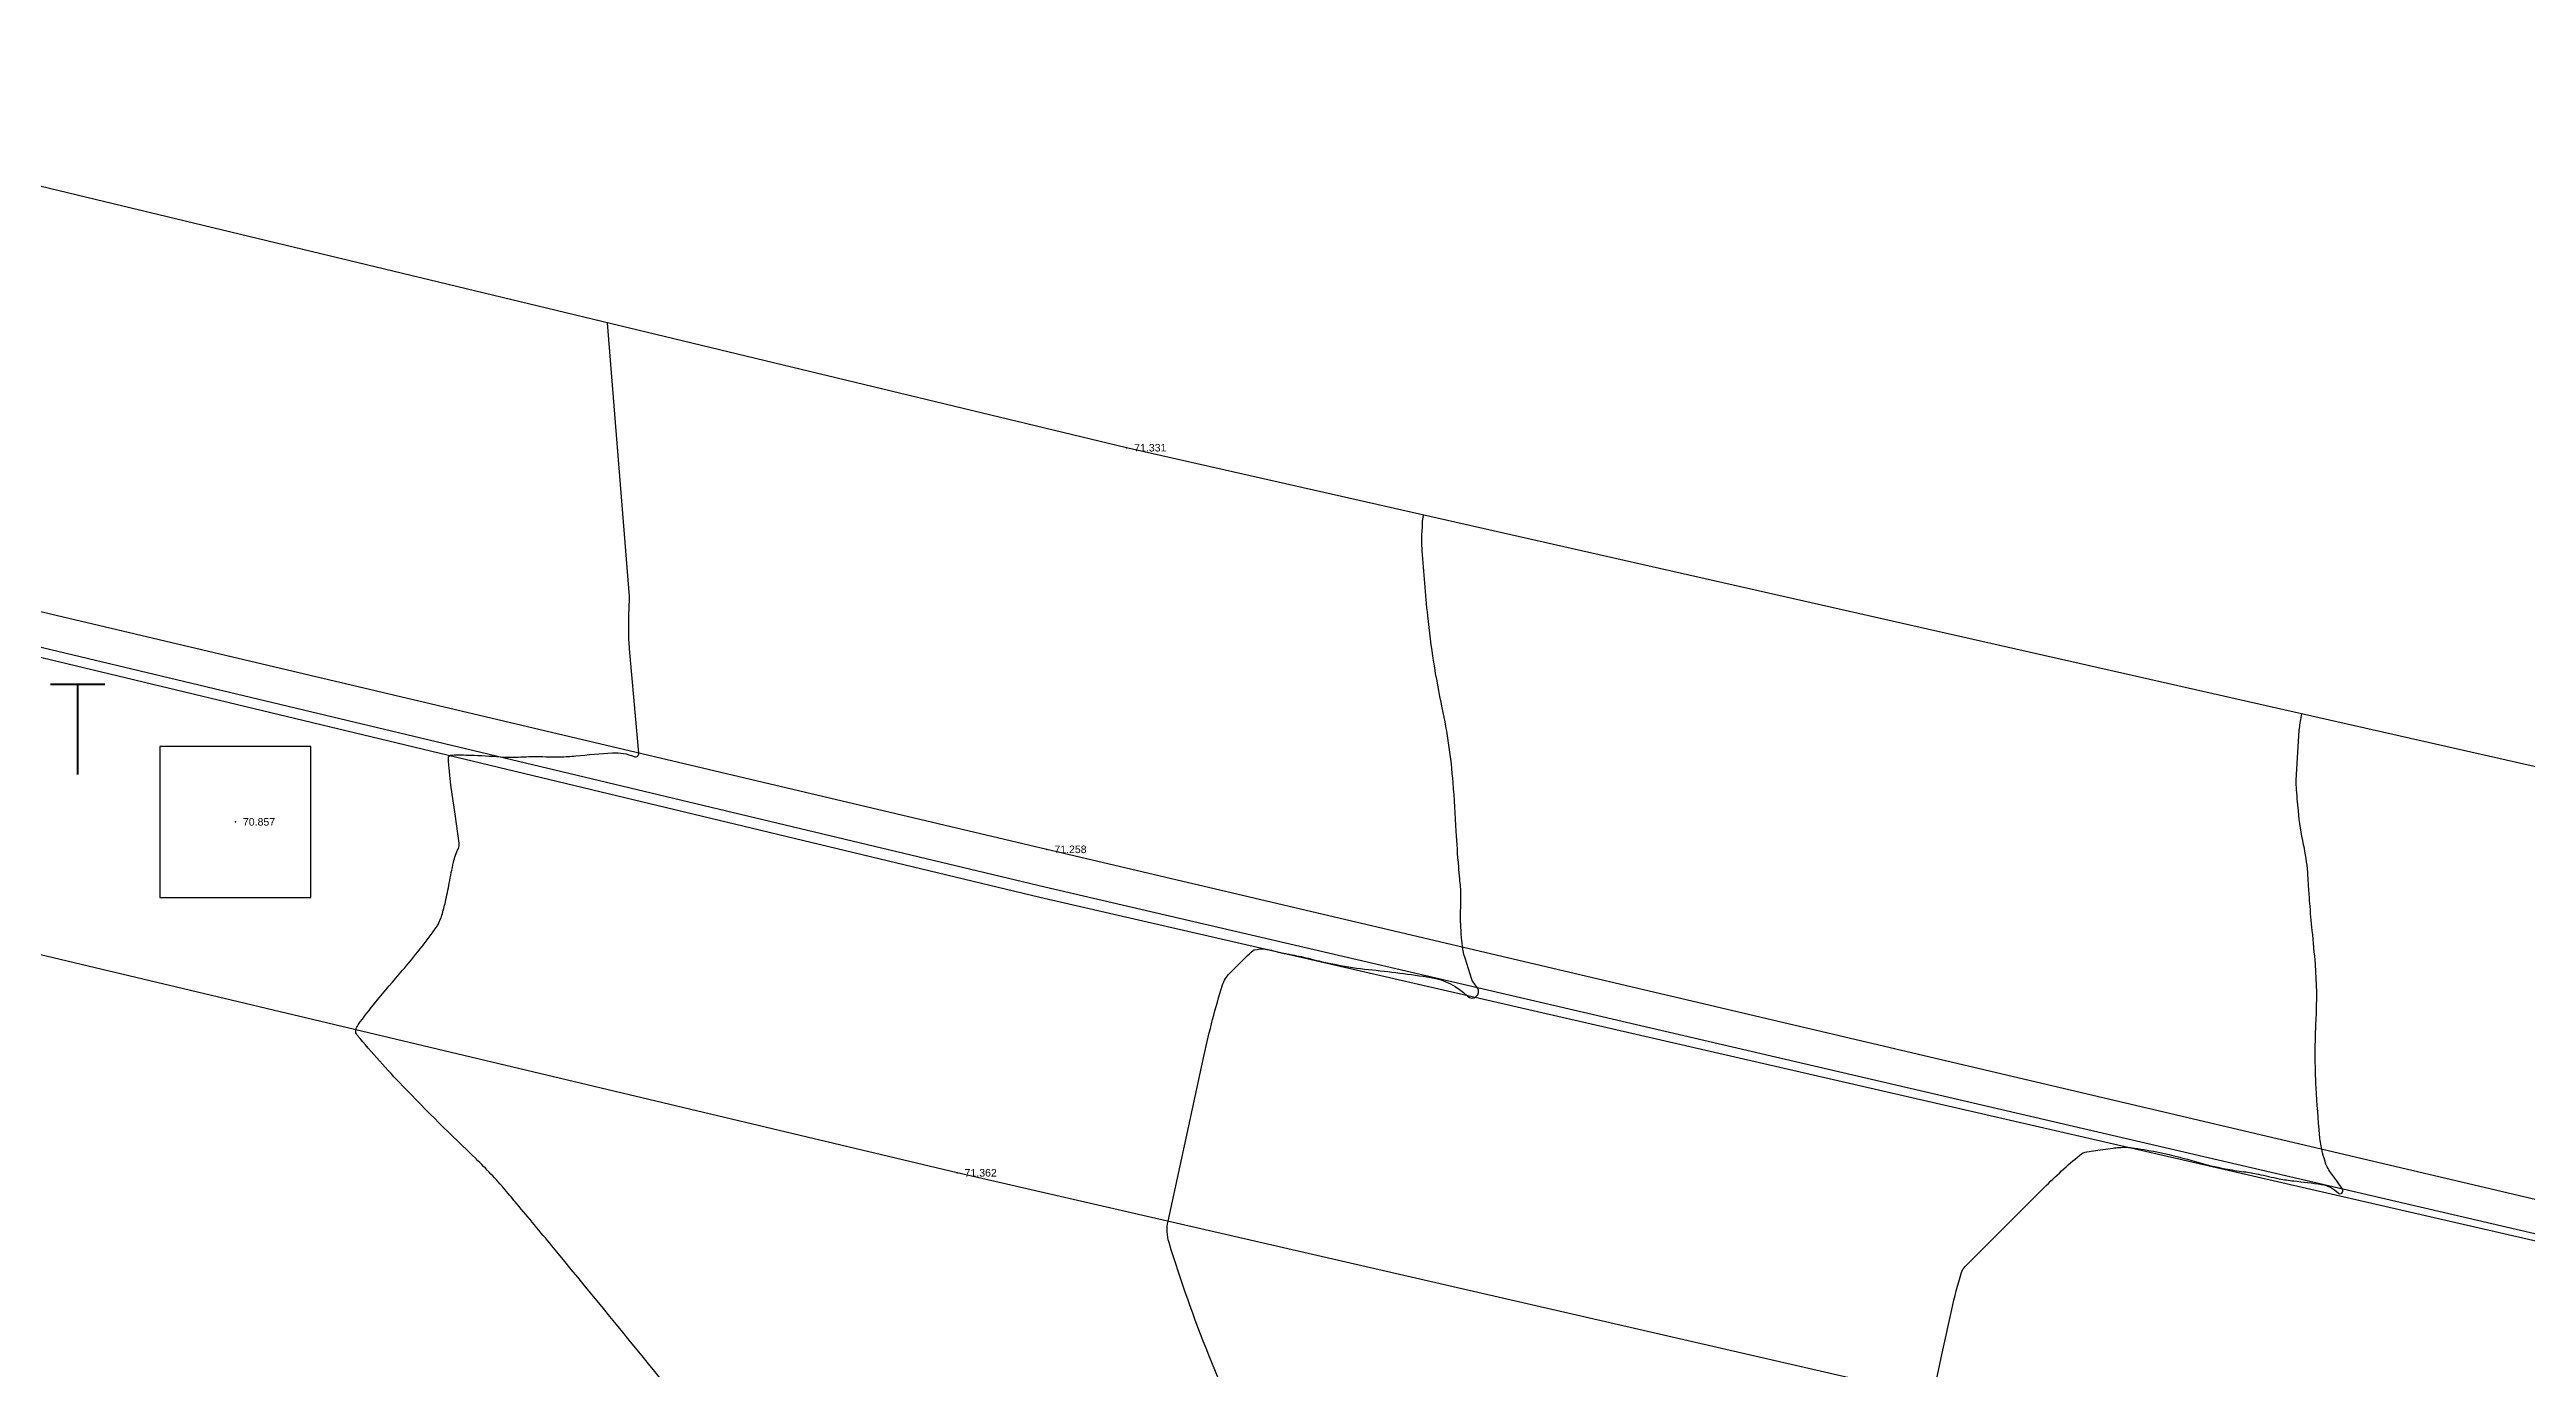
# Model space of a CAD drawing. Header units: millimetres. Extents: x -6.4 to 72.2, y -0.9 to 45.4.
# Drawn here: x 35.96 to 52.38, y 32.26 to 41 of the extents above; entities that cross this region are included whole.
import ezdxf

# ---------------------------------------------------------------- set-up
doc = ezdxf.new("R2010")
doc.units = ezdxf.units.MM
for name, color, linetype in [('1cotas_1', 83, 'Continuous'), ('1cv', 114, 'Continuous'), ('1puntos_1', 83, 'Continuous'), ('Acera', 141, 'Continuous'), ('Arq-Telefonica', 254, 'Continuous'), ('Arquetas', 254, 'Continuous'), ('Asfalto', 142, 'Continuous'), ('Bordillo', 21, 'Continuous'), ('Lin-blanca', 254, 'Continuous'), ('Rigola', 131, 'Continuous'), ('Toponimia-arq-Telefonica', 141, 'Continuous')]:
    doc.layers.add(name, color=color, linetype=linetype)
doc.styles.add('ROMAND', font='romans.shx', dxfattribs={"height": 0.75})
doc.styles.get("Standard").update_dxf_attribs({"font": 'arial.ttf'})

# ---------------------------------------------------------------- blocks, each defined once
blk = doc.blocks.new('ARQ-TELEF1')
at = {"layer": 'Arq-Telefonica'}
blk.add_lwpolyline([(-0.5, 0.5), (-0.5, -0.5), (0.5, -0.5), (0.5, 0.5)], close=True, dxfattribs=at)
blk = doc.blocks.new('AT01')
at = {"layer": 'Arq-Telefonica'}
blk.add_blockref('ARQ-TELEF1', (0, 0), dxfattribs=at)
at = {"layer": 'Toponimia-arq-Telefonica', "style": 'ROMAND'}
blk.add_text('T', height=0.6, dxfattribs=at).set_placement((-1.252, 0.313))

msp = doc.modelspace()

# ---------------------------------------------------------------- linework, layer by layer
at = {"layer": '1cv'}
msp.add_lwpolyline([(39.807, 37.373), (39.758, 37.978), (39.709, 38.582), (39.66, 39.186)], dxfattribs=at)
for points in [[(43.995, 31.491), (43.646, 32.347, -0.022463), (43.382, 33.093, -0.128084), (43.376, 33.234), (43.495, 33.785), (43.615, 34.337, -0.022463), (43.737, 34.8, -0.121223), (43.784, 34.877), (43.837, 34.93), (43.891, 34.984, -0.022463), (43.939, 35.028, -0.138733), (43.949, 35.033), (43.967, 35.035), (43.985, 35.038, -0.022463), (43.993, 35.039, -0.015804), (44.003, 35.039, -0.037368), (44.014, 35.038, -0.011687), (44.048, 35.032, -0.021277), (44.098, 35.019, 0.027435), (44.137, 35.01, 0.008769), (44.154, 35.007, -0.00514), (44.182, 35.002, -0.021634), (44.304, 34.976, 0.01404), (44.491, 34.934, 0.023493), (44.704, 34.902, -0.012211), (45.117, 34.849, -0.161382), (45.36, 34.725, 0.919988), (45.426, 34.78), (45.413, 34.798), (45.4, 34.816, -0.022463), (45.392, 34.829, -0.053463), (45.389, 34.835), (45.367, 34.906), (45.344, 34.977, -0.022463), (45.337, 35.002, -0.01204), (45.328, 35.05, -0.020122), (45.323, 35.091, -0.009089), (45.316, 35.182, -0.026674), (45.316, 35.33, 0.033151), (45.314, 35.449, 0.004348), (45.309, 35.502, -0.002885), (45.302, 35.582, -0.008369), (45.286, 35.818, 0.00616), (45.265, 36.139, 0.033326), (45.193, 36.636, -0.027114), (45.097, 37.245, -0.008814), (45.06, 37.677, -0.030464), (45.059, 37.803), (45.061, 37.84), (45.063, 37.877, -0.022463), (45.065, 37.889, -0.011245), (45.069, 37.913)], [(40.647, 31.397, 0.005221), (39.292, 33.071, 0.000888), (39.06, 33.349, 0.002664), (38.982, 33.442, 0.025856), (38.789, 33.647, -0.010635), (38.303, 34.13, -0.017878), (38.002, 34.467, -0.235422), (37.993, 34.502, -0.096464), (38.008, 34.535, -0.017879), (38.125, 34.687, -0.007817), (38.302, 34.897, 0.011877), (38.417, 35.036, 0.013814), (38.525, 35.18, 0.051957), (38.548, 35.222, 0.030364), (38.563, 35.261, 0.013812), (38.586, 35.35, 0.013753), (38.612, 35.475, -0.012631), (38.64, 35.612, -0.05511), (38.672, 35.704, 0.147819), (38.677, 35.74), (38.65, 35.932), (38.623, 36.124, -0.022463), (38.606, 36.302, -0.252968), (38.613, 36.318, -0.150487), (38.628, 36.323, -0.017969), (38.753, 36.322, -0.010121), (38.949, 36.311, 0.023878), (39.032, 36.308, 0.008655), (39.104, 36.311, -0.009139), (39.172, 36.313, -0.010797), (39.252, 36.312, 0.009164), (39.346, 36.311, 0.023897), (39.45, 36.317, -0.010142), (39.694, 36.337, -0.116723), (39.837, 36.313, 0.566488), (39.868, 36.336), (39.837, 36.681), (39.807, 37.026, -0.022463), (39.801, 37.142, -0.011245), (39.807, 37.373)], [(48.444, 32.069), (48.507, 32.359), (48.57, 32.65, -0.022463), (48.634, 32.894, -0.121223), (48.659, 32.934), (48.92, 33.195), (49.182, 33.457, -0.022463), (49.418, 33.672, -0.138733), (49.466, 33.694), (49.553, 33.707), (49.64, 33.719, -0.022463), (49.677, 33.723, -0.015804), (49.729, 33.724, -0.037368), (49.782, 33.719, -0.011688), (49.949, 33.689, -0.021277), (50.192, 33.627, 0.027435), (50.382, 33.582, 0.012656), (50.506, 33.562, -0.016316), (50.602, 33.546, -0.011504), (50.67, 33.531, 0.011201), (50.74, 33.516, 0.023493), (50.836, 33.501, -0.012211), (51.021, 33.478, -0.161382), (51.13, 33.422, 0.919988), (51.159, 33.447), (51.121, 33.501), (51.083, 33.555, -0.022463), (51.058, 33.594, -0.053463), (51.05, 33.612), (51.04, 33.645), (51.03, 33.677, -0.022463), (51.029, 33.681, -0.002633), (51.022, 33.71, -0.029533), (51.008, 33.806, -0.009089), (50.985, 34.117, -0.026674), (50.985, 34.57, 0.033151), (50.98, 34.935, 0.005838), (50.959, 35.16, -0.007201), (50.943, 35.342, -0.004277), (50.935, 35.451, 0.004894), (50.929, 35.547, 0.033326), (50.902, 35.729, -0.027114), (50.867, 35.953, -0.008814), (50.854, 36.111, -0.030464), (50.853, 36.157), (50.861, 36.304), (50.87, 36.45, -0.022463), (50.874, 36.499, -0.011245), (50.891, 36.595)], [(40.175, 15.1), (39.714, 16.569, -0.027136), (39.648, 16.826, 0.00564), (39.385, 18.077), (39.057, 19.557), (38.728, 21.037, -0.022463), (38.659, 21.435, -0.008129), (38.534, 22.544, -0.007304), (38.482, 23.179, -0.005637), (38.436, 24.003, -0.024393), (38.441, 25.089, 0.014381), (38.486, 26.929, 0.015643), (38.44, 28.237, 0.129127), (38.389, 28.39), (37.494, 29.754), (36.599, 31.119, 0.022463), (36.444, 31.334, 0.004334), (35.582, 32.402, 0.001775)]]:
    msp.add_lwpolyline(points, format="xyb", dxfattribs=at)
at = {"layer": '1puntos_1'}
for p in [(43.101, 38.359, 7.857), (37.194, 35.88, 7.383), (42.572, 35.698, 7.784), (41.977, 33.555, 7.888)]:
    msp.add_point(p, dxfattribs=at)
at = {"layer": 'Acera', "flags": 128}
msp.add_lwpolyline([(54.08, 30.774), (41.977, 33.555), (34.219, 35.399), (30.62, 36.246), (25.782, 37.403), (22.254, 37.386), (19.501, 35.445), (18.377, 33.388), (17.526, 30.864), (14.564, 22.119), (13.549, 19.131), (11.383, 13.694), (9.463, 9.457), (5.02, -0.166)], dxfattribs=at)
at = {"layer": 'Asfalto', "flags": 128}
msp.add_lwpolyline([(55.828, 32.58), (42.572, 35.698), (34.806, 37.53), (31.834, 38.278)], dxfattribs=at)
at = {"layer": 'Bordillo', "flags": 128}
msp.add_lwpolyline([(55.855, 32.317), (42.526, 35.378), (34.732, 37.25), (31.705, 38.043)], dxfattribs=at)
at = {"layer": 'Lin-blanca', "flags": 128}
msp.add_lwpolyline([(57.388, 35.124), (43.101, 38.359), (34.941, 40.321), (32.143, 40.997)], dxfattribs=at)
at = {"layer": 'Rigola', "flags": 128}
msp.add_lwpolyline([(55.815, 32.364), (42.559, 35.447), (34.739, 37.313), (31.768, 38.071)], dxfattribs=at)

# ---------------------------------------------------------------- block references
at = {"layer": 'Arquetas'}
msp.add_blockref('AT01', (37.194, 35.88, 7.383), dxfattribs=at)

# ---------------------------------------------------------------- texts
at = {"layer": '1cotas_1'}
for s, p in [('71.331', (43.151, 38.334, 8.099)), ('70.857', (37.244, 35.855, 8.099)), ('71.258', (42.622, 35.673, 8.099)), ('71.362', (42.027, 33.53, 8.099))]:
    msp.add_text(s, height=0.05, dxfattribs=at).set_placement(p)

doc.saveas('drawing.dxf')
